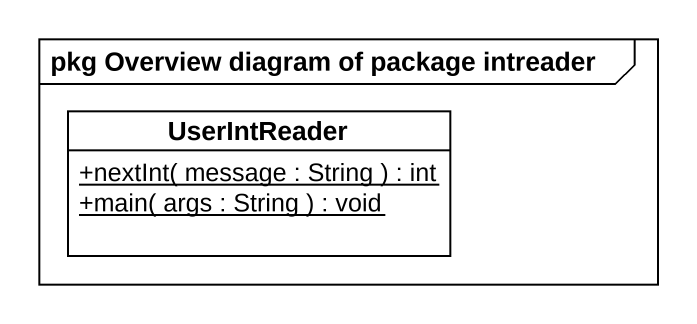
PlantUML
@startuml
mainframe pkg Overview diagram of package intreader
hide circle
hide empty members
skinparam classAttributeIconSize 0
class UserIntReader {
  {static} +nextInt( message : String ) : int
  {static} +main( args : String ) : void
}
@enduml
